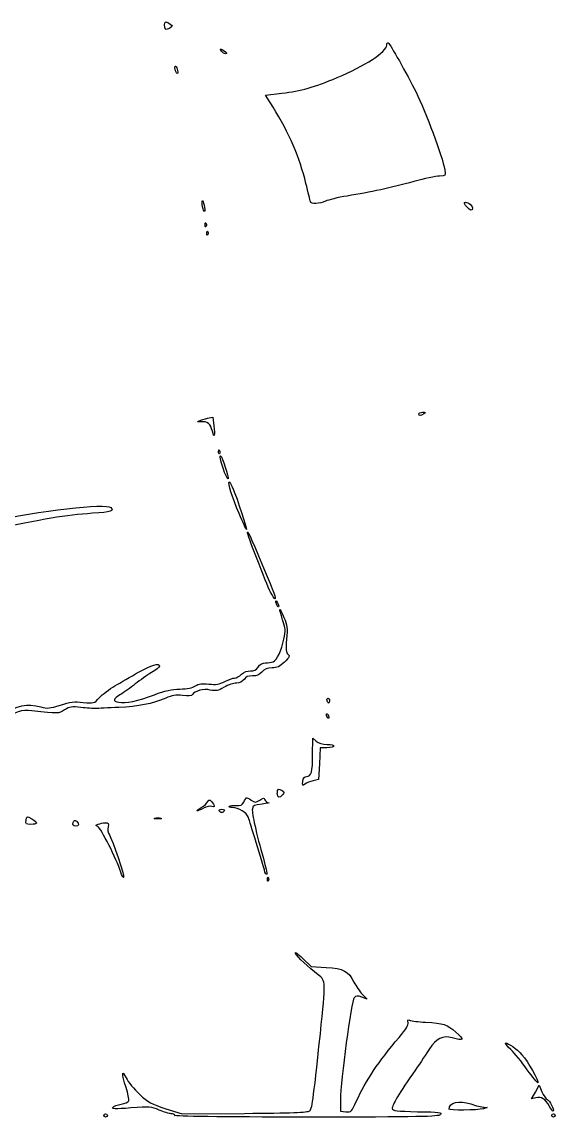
# Model space of a CAD drawing. Extents: x 61.4 to 117, y 125.4 to 225.4.
# Drawn here: x 93.8 to 117, y 125.39 to 173.08 of the extents above; entities that cross this region are included whole.
import ezdxf

# ---------------------------------------------------------------- set-up
doc = ezdxf.new("R2010")
doc.units = 0
doc.layers.add('Layer_1', color=7, linetype='CONTINUOUS')

msp = doc.modelspace()

# ---------------------------------------------------------------- linework, layer by layer
at = {"layer": 'Layer_1', "color": 7}
for points in [[(100.05193, 172.76882)], [(102.48879, 171.81204)], [(100.48357, 170.95755)], [(101.66483, 165.0334)], [(106.35258, 165.26204)], [(113.1565, 165.02445)], [(111.06911, 156.01373)], [(102.08903, 155.25404)], [(102.62218, 153.46639)], [(103.25038, 151.67435)], [(104.62321, 148.2472)], [(104.8879, 147.70181)], [(107.08678, 143.52356)], [(107.07363, 142.83268)], [(101.60321, 138.87266)], [(93.982273, 138.32105)], [(99.586193, 138.40891)], [(102.38824, 138.72541)], [(96.030773, 138.21396)], [(98.100983, 136.0647)], [(104.3783, 136.06386)], [(115.79413, 127.45656)], [(97.370413, 125.46574)], [(112.38906, 125.74046)], [(116.74754, 125.87665)], [(116.85658, 125.46574)]]:
    msp.add_lwpolyline(points, close=True, dxfattribs=at)
for points in [[(104.72775, 169.3695), (104.40041, 169.8955), (105.11585, 169.9799)], [(101.77114, 164.26125), (101.77134, 164.26116)], [(101.84444, 163.89487), (101.84464, 163.89488)], [(101.88316, 155.82443), (102.11063, 155.87403), (102.15613, 155.49026)], [(102.35724, 154.3716), (102.35744, 154.37151)], [(106.45285, 141.17255), (106.45385, 141.89815), (106.60609, 141.76037)], [(107.07201, 141.47739), (106.78347, 141.47239), (106.74687, 140.77921), (106.71027, 140.08602), (106.47264, 140.03772)], [(106.02644, 140.01148), (106.02651, 140.01159)], [(104.91524, 139.49464), (104.91558, 139.49462)], [(104.48154, 135.7644), (104.48184, 135.76441)], [(106.00837, 132.31528), (106.38606, 131.94899), (107.04177, 131.90899)], [(108.61277, 130.74249), (108.82187, 130.52423), (108.59045, 130.61163)], [(116.16416, 126.22929), (115.98154, 126.18349), (116.14434, 126.48271), (116.30716, 126.78193), (116.43294, 126.48877)], [(107.6633, 126.16177), (107.6625, 125.64898), (107.90299, 125.62588)], [(100.0581, 125.75807), (100.76677, 125.53107), (103.4893, 125.55337)], [(100.44676, 125.46594), (100.44717, 125.46574)]]:
    msp.add_lwpolyline(points, dxfattribs=at)
for points in [[(100.05193, 172.76882), (99.98613, 172.83452), (99.99783, 173.08195), (100.06663, 173.08195)], [(100.23631, 172.81152), (100.15941, 172.76352), (100.07642, 172.74432), (100.05193, 172.76882)], [(100.06663, 173.08195), (100.09923, 173.08195), (100.18219, 173.04075), (100.25101, 172.99035)], [(100.25101, 172.99035), (100.36799, 172.90475), (100.36703, 172.89305), (100.23631, 172.81152)], [(109.67724, 172.06736), (109.67724, 172.14676), (109.70744, 172.193), (109.74444, 172.17017)], [(109.74444, 172.17017), (109.82024, 172.12337), (110.54894, 170.82764), (110.95076, 170.0252)], [(102.48878, 171.81199), (102.39758, 171.92251), (102.40358, 171.92568), (102.55308, 171.84609)], [(102.65362, 171.69016), (102.61822, 171.69016), (102.54409, 171.74506), (102.48879, 171.81204)], [(102.55308, 171.84609), (102.72354, 171.75529), (102.76551, 171.69016), (102.65362, 171.69016)], [(107.51617, 170.65702), (108.7273, 171.16299), (109.67724, 171.78293), (109.67724, 172.06736)], [(100.48357, 170.95755), (100.45607, 171.04425), (100.45007, 171.13159), (100.47017, 171.15173)], [(100.47017, 171.15173), (100.49027, 171.17193), (100.52927, 171.11743), (100.55677, 171.03081)], [(100.57017, 170.83663), (100.54997, 170.81643), (100.51107, 170.87093), (100.48357, 170.95755)], [(100.55677, 171.03081), (100.58427, 170.94411), (100.59027, 170.85677), (100.57017, 170.83663)], [(105.11585, 169.9799), (105.95099, 170.0785), (106.50625, 170.2351), (107.51617, 170.65702)], [(110.95076, 170.0252), (111.37895, 169.17012), (112.09011, 167.24532), (112.20315, 166.63556)], [(106.16081, 166.04954), (105.89051, 167.16822), (105.42151, 168.25475), (104.72775, 169.3695)], [(112.20315, 166.63556), (112.25055, 166.38008), (112.24965, 166.37913), (111.97125, 166.37034)], [(106.35255, 165.26204), (106.33955, 165.31244), (106.25335, 165.66678), (106.16081, 166.04954)], [(110.84937, 166.12985), (109.86408, 165.8589), (108.97588, 165.66527), (107.95575, 165.49903)], [(111.97125, 166.37034), (111.81756, 166.36534), (111.31272, 166.25726), (110.84937, 166.12985)], [(107.95575, 165.49903), (107.55284, 165.43333), (107.12747, 165.33258), (107.01048, 165.27504)], [(101.66483, 165.0334), (101.63903, 165.16211), (101.63163, 165.28099), (101.64823, 165.29758)], [(101.64823, 165.29758), (101.66483, 165.31418), (101.70113, 165.22418), (101.72893, 165.0975)], [(101.74553, 164.83332), (101.72683, 164.81462), (101.69053, 164.90472), (101.66483, 165.0334)], [(101.72893, 165.0975), (101.75673, 164.97087), (101.76423, 164.85199), (101.74553, 164.83332)], [(107.01048, 165.27504), (106.74809, 165.14601), (106.38428, 165.1388), (106.35258, 165.26204)], [(113.15651, 165.0244), (113.08341, 165.1052), (113.04246, 165.19032), (113.06561, 165.21348)], [(113.06561, 165.21348), (113.13521, 165.28308), (113.4133, 165.10018), (113.4133, 164.98475)], [(113.4133, 164.98475), (113.4133, 164.83546), (113.3135, 164.85086), (113.1565, 165.02445)], [(101.80964, 164.16505), (101.78534, 164.14075), (101.76794, 164.18395), (101.77114, 164.26125)], [(101.77134, 164.26116), (101.77534, 164.34646), (101.79224, 164.36386), (101.81564, 164.30546)], [(101.81564, 164.30546), (101.83684, 164.25256), (101.83424, 164.18939), (101.80964, 164.16505)], [(101.88294, 163.79877), (101.85864, 163.77447), (101.84124, 163.81767), (101.84444, 163.89487)], [(101.84464, 163.89488), (101.84864, 163.98018), (101.86554, 163.99758), (101.88894, 163.93918)], [(101.88894, 163.93918), (101.91014, 163.88628), (101.90754, 163.82311), (101.88294, 163.79877)], [(111.28888, 156.01373), (111.14685, 155.92193), (111.06911, 155.92193), (111.06911, 156.01373)], [(111.06915, 156.01373), (111.06915, 156.05403), (111.14335, 156.08643), (111.23398, 156.08583)], [(111.23398, 156.08583), (111.36727, 156.08503), (111.37779, 156.07113), (111.28888, 156.01373)], [(101.60089, 155.67016), (101.41317, 155.65046), (101.39374, 155.65886), (101.50919, 155.70996)], [(101.50919, 155.70996), (101.58979, 155.74566), (101.75806, 155.79716), (101.88316, 155.82443)], [(102.08898, 155.25406), (102.01178, 155.57836), (101.87077, 155.69855), (101.60089, 155.67016)], [(102.15613, 155.49026), (102.20643, 155.06548), (102.16703, 154.92662), (102.08903, 155.25404)], [(102.39574, 154.2754), (102.37144, 154.2511), (102.35404, 154.2943), (102.35724, 154.3716)], [(102.35744, 154.37151), (102.36144, 154.45681), (102.37834, 154.47421), (102.40174, 154.41581)], [(102.40174, 154.41581), (102.42294, 154.36291), (102.42034, 154.29975), (102.39574, 154.2754)], [(102.62218, 153.46639), (102.47618, 153.85726), (102.39694, 154.18227), (102.44762, 154.18227)], [(102.44762, 154.18227), (102.50192, 154.18227), (102.81362, 153.22793), (102.77268, 153.187)], [(102.77268, 153.187), (102.75418, 153.1685), (102.68648, 153.29425), (102.62218, 153.46639)], [(103.25038, 151.67435), (102.94612, 152.39755), (102.75576, 152.99914), (102.81303, 153.05642)], [(102.81303, 153.05642), (102.83033, 153.07372), (102.91233, 152.93029), (102.99511, 152.73768)], [(102.99511, 152.73768), (103.1671, 152.33786), (103.60162, 151.01242), (103.5708, 150.98163)], [(92.388803, 151.32015), (94.538913, 151.79952), (97.464673, 152.13768), (97.672563, 151.93086)], [(96.874723, 151.68382), (95.665563, 151.60002), (94.798473, 151.45439), (92.315543, 150.91822)], [(97.672563, 151.93086), (97.823733, 151.78045), (97.695463, 151.74072), (96.874723, 151.68382)], [(103.5708, 150.98163), (103.5596, 150.97043), (103.41538, 151.28212), (103.25038, 151.67435)], [(104.62321, 148.2472), (104.41882, 148.64786), (103.58184, 150.82172), (103.61804, 150.85792)], [(103.61804, 150.85792), (103.64924, 150.88912), (103.65424, 150.87812), (104.31636, 149.31069)], [(104.31636, 149.31069), (104.78283, 148.20641), (104.87465, 147.95545), (104.81212, 147.95545)], [(104.81212, 147.95545), (104.79012, 147.95545), (104.70507, 148.08674), (104.62321, 148.2472)], [(104.888, 147.70189), (104.8173, 147.88611), (104.8382, 147.93364), (104.9245, 147.78509)], [(104.9679, 147.61711), (104.949, 147.59821), (104.9131, 147.63641), (104.8879, 147.70181)], [(104.9245, 147.78509), (104.9672, 147.71159), (104.9868, 147.63596), (104.9679, 147.61711)], [(105.14426, 147.0497), (105.06466, 147.28536), (105.00916, 147.48771), (105.02085, 147.4994)], [(105.02085, 147.4994), (105.03255, 147.5111), (105.11555, 147.34993), (105.20523, 147.14133)], [(105.20366, 146.20795), (105.27836, 146.57019), (105.27106, 146.67418), (105.14426, 147.0497)], [(105.20523, 147.14133), (105.3467, 146.81247), (105.3618, 146.68745), (105.31874, 146.20102)], [(104.72955, 145.21762), (104.89406, 145.28072), (105.10194, 145.71496), (105.20366, 146.20795)], [(105.31874, 146.20102), (105.27874, 145.74907), (105.29034, 145.62235), (105.37844, 145.54927)], [(105.37844, 145.54927), (105.47264, 145.47107), (105.45174, 145.42363), (105.22704, 145.20538)], [(98.870193, 144.76017), (99.427083, 145.0828), (99.787663, 145.18632), (99.787663, 145.0236)], [(99.787663, 145.0236), (99.787663, 144.9823), (99.633873, 144.85869), (99.445903, 144.74889)], [(103.7439, 144.82003), (103.90302, 144.80793), (103.98977, 144.85133), (104.07921, 144.98779)], [(104.07921, 144.98779), (104.16061, 145.11198), (104.2667, 145.17192), (104.4052, 145.17192)], [(104.4052, 145.17192), (104.51815, 145.17192), (104.6641, 145.19242), (104.72955, 145.21762)], [(105.22704, 145.20538), (105.02129, 145.00554), (104.90687, 144.95219), (104.68407, 144.95219)], [(97.846373, 144.16801), (98.088123, 144.30753), (98.548833, 144.574), (98.870193, 144.76017)], [(99.445903, 144.74889), (99.257933, 144.63907), (98.936523, 144.41626), (98.731653, 144.25372)], [(102.62799, 144.35763), (102.7951, 144.44283), (102.98867, 144.51261), (103.0582, 144.51261)], [(103.0582, 144.51261), (103.1277, 144.51261), (103.26214, 144.58551), (103.35691, 144.6745)], [(103.35691, 144.6745), (103.46739, 144.77829), (103.60627, 144.83051), (103.7439, 144.82003)], [(103.82912, 144.60091), (103.63801, 144.60791), (103.54271, 144.56911), (103.46482, 144.45177)], [(104.24487, 144.77169), (104.1288, 144.63819), (104.02051, 144.59373), (103.82912, 144.60091)], [(104.68407, 144.95219), (104.47539, 144.95219), (104.3609, 144.90509), (104.24487, 144.77169)], [(97.171573, 143.65791), (97.300963, 143.79894), (97.604633, 144.02848), (97.846373, 144.16801)], [(98.731653, 144.25372), (98.526783, 144.0912), (98.235553, 143.88248), (98.084453, 143.7899)], [(99.567843, 143.78514), (100.02098, 143.95856), (100.32247, 144.02614), (100.67511, 144.03335)], [(100.67511, 144.03335), (100.9954, 144.04035), (101.22469, 144.08585), (101.35138, 144.16884)], [(101.99821, 143.98881), (101.70401, 144.05491), (101.32529, 143.95671), (101.22052, 143.7872)], [(101.35138, 144.16884), (101.49983, 144.26614), (101.63111, 144.28408), (101.93362, 144.24854)], [(101.93362, 144.24854), (102.24862, 144.21154), (102.38299, 144.23264), (102.62799, 144.35763)], [(102.59947, 144.10862), (102.33167, 143.95168), (102.24251, 143.93392), (101.99821, 143.98881)], [(103.13661, 144.29288), (103.01411, 144.29288), (102.77241, 144.20998), (102.59947, 144.10862)], [(103.46482, 144.45177), (103.39512, 144.34673), (103.28384, 144.29288), (103.13661, 144.29288)], [(96.467363, 143.45171), (96.934733, 143.40171), (96.937093, 143.40241), (97.171573, 143.65791)], [(98.084453, 143.7899), (97.757373, 143.58949), (97.740643, 143.51327), (98.011153, 143.45609)], [(98.011153, 143.45609), (98.300923, 143.39489), (98.852883, 143.51149), (99.567843, 143.78514)], [(100.05881, 143.64134), (99.466463, 143.38499), (98.880723, 143.26704), (98.015363, 143.22981)], [(100.7905, 143.75), (100.49701, 143.7835), (100.33014, 143.759), (100.05881, 143.64134)], [(101.22052, 143.7872), (101.18872, 143.7358), (101.03306, 143.7223), (100.7905, 143.75)], [(107.08678, 143.52356), (107.06358, 143.58396), (107.07658, 143.63344), (107.11558, 143.63344)], [(107.11558, 143.63344), (107.15458, 143.63344), (107.18658, 143.58404), (107.18658, 143.52356)], [(94.234693, 143.08973), (93.769973, 143.14433), (93.550063, 143.06803), (92.916343, 142.63218)], [(92.996323, 142.94151), (93.555533, 143.3215), (94.025853, 143.41152), (94.620733, 143.25242)], [(95.653633, 143.12383), (95.377793, 142.95336), (95.392473, 142.95371), (94.234693, 143.08973)], [(94.620733, 143.25242), (94.912263, 143.17442), (95.010373, 143.18372), (95.474273, 143.33312)], [(95.474273, 143.33312), (95.903373, 143.47132), (96.083463, 143.49283), (96.467363, 143.45171)], [(96.369073, 143.22981), (95.971163, 143.28011), (95.885993, 143.26741), (95.653633, 143.12383)], [(97.003883, 143.18351), (96.903163, 143.17751), (96.617493, 143.19841), (96.369073, 143.22981)], [(98.015363, 143.22981), (97.559783, 143.21021), (97.104613, 143.18941), (97.003883, 143.18351)], [(107.15778, 143.41367), (107.14198, 143.41367), (107.10998, 143.46307), (107.08678, 143.52356)], [(107.18658, 143.52356), (107.18658, 143.46316), (107.17358, 143.41367), (107.15778, 143.41367)], [(107.07363, 142.83263), (107.04703, 142.87563), (107.04103, 142.92643), (107.06023, 142.94568)], [(107.06023, 142.94568), (107.07943, 142.96488), (107.11463, 142.92968), (107.13853, 142.86758)], [(107.13853, 142.86758), (107.18803, 142.73849), (107.14553, 142.71579), (107.07363, 142.83268)], [(106.60609, 141.76037), (106.70589, 141.67007), (106.86993, 141.62198), (107.08201, 141.62081)], [(106.18232, 140.22782), (106.39933, 140.22882), (106.45168, 140.41169), (106.45285, 141.17255)], [(107.08201, 141.62081), (107.48132, 141.61881), (107.47198, 141.48412), (107.07201, 141.47739)], [(106.02651, 140.01159), (106.04351, 140.16054), (106.09161, 140.22738), (106.18232, 140.22782)], [(106.11844, 139.89263), (106.01576, 139.80743), (106.00479, 139.82163), (106.02644, 140.01148)], [(106.47264, 140.03772), (106.34193, 140.01112), (106.18254, 139.94582), (106.11844, 139.89263)], [(101.88558, 139.12834), (101.93408, 139.25475), (102.02711, 139.21414), (102.13018, 139.02156)], [(103.45671, 139.10755), (103.50451, 139.19935), (103.55271, 139.2853), (103.56392, 139.29859)], [(103.56392, 139.29859), (103.57512, 139.31189), (103.66954, 139.26689), (103.77376, 139.19859)], [(104.14772, 139.19559), (104.31174, 139.30306), (104.33696, 139.304), (104.37533, 139.20359)], [(105.13965, 139.42694), (105.00058, 139.25938), (104.91524, 139.28512), (104.91524, 139.49464)], [(104.91558, 139.49462), (104.91558, 139.69011), (104.96278, 139.71519), (105.13065, 139.60896)], [(105.13065, 139.60896), (105.21785, 139.55386), (105.21945, 139.52266), (105.13965, 139.42694)], [(101.70451, 138.84166), (101.38574, 138.67681), (101.31666, 138.69797), (101.60321, 138.87266)], [(101.6032, 138.87262), (101.73549, 138.95332), (101.86257, 139.06836), (101.88558, 139.12834)], [(102.06588, 138.92206), (101.99068, 138.94176), (101.82809, 138.90546), (101.70451, 138.84166)], [(102.13018, 139.02156), (102.19028, 138.90929), (102.17938, 138.89239), (102.06588, 138.92206)], [(102.38824, 138.72541), (102.36334, 138.76571), (102.41284, 138.79871), (102.49813, 138.79871)], [(102.49813, 138.79871), (102.58343, 138.79871), (102.63292, 138.76571), (102.60802, 138.72541)], [(102.95615, 138.87152), (102.85198, 138.87152), (102.78988, 138.89462), (102.81817, 138.92292)], [(102.81817, 138.92292), (102.84647, 138.95122), (102.98215, 138.96672), (103.11973, 138.95752)], [(103.66003, 138.43199), (103.58203, 138.64791), (103.22398, 138.87152), (102.95615, 138.87152)], [(103.11973, 138.95752), (103.31554, 138.94432), (103.38872, 138.97692), (103.45671, 139.10755)], [(103.77376, 139.19859), (103.95019, 139.08298), (103.97597, 139.08275), (104.14772, 139.19559)], [(103.82874, 138.80711), (103.80264, 138.62275), (104.0018, 137.72315), (104.30625, 136.65)], [(104.25628, 139.02431), (103.9026, 138.98661), (103.85036, 138.96001), (103.82874, 138.80711)], [(104.53883, 139.07921), (104.60503, 139.07221), (104.47793, 139.04791), (104.25628, 139.02431)], [(104.37533, 139.20359), (104.39903, 139.14179), (104.47263, 139.08578), (104.53883, 139.07921)], [(94.193653, 138.13872), (93.970793, 138.13872), (93.950723, 138.15602), (93.982273, 138.32105)], [(93.982313, 138.32101), (94.016713, 138.50107), (94.019813, 138.50178), (94.228553, 138.37851)], [(94.228553, 138.37851), (94.506653, 138.21423), (94.495673, 138.13872), (94.193653, 138.13872)], [(96.030753, 138.21394), (96.061153, 138.33027), (96.091053, 138.34404), (96.170403, 138.27824)], [(99.714383, 138.37541), (99.573373, 138.37541), (99.515683, 138.39051), (99.586193, 138.40891)], [(99.586193, 138.40891), (99.656693, 138.42731), (99.772073, 138.42731), (99.842583, 138.40891)], [(99.842583, 138.40891), (99.913083, 138.39051), (99.855383, 138.37541), (99.714383, 138.37541)], [(102.49813, 138.65211), (102.46263, 138.65211), (102.41313, 138.68511), (102.38824, 138.72541)], [(102.60802, 138.72541), (102.58312, 138.68511), (102.53372, 138.65211), (102.49813, 138.65211)], [(104.3783, 136.06395), (104.25345, 136.50466), (103.71532, 138.27887), (103.66003, 138.43199)], [(96.131703, 138.0659), (96.027633, 138.0659), (96.001923, 138.1036), (96.030773, 138.21396)], [(96.170403, 138.27824), (96.312833, 138.16003), (96.295673, 138.0659), (96.131703, 138.0659)], [(97.105723, 138.04248), (96.987943, 138.08768), (96.988983, 138.09578), (97.119123, 138.1468)], [(98.101003, 136.06474), (97.924033, 136.61702), (97.230843, 137.99446), (97.105723, 138.04248)], [(97.119123, 138.1468), (97.196723, 138.1772), (97.335083, 138.2044), (97.426503, 138.2072)], [(97.426503, 138.2072), (97.568103, 138.2112), (97.585903, 138.1851), (97.546633, 138.02867)], [(97.546633, 138.02867), (97.519033, 137.91871), (97.543633, 137.77907), (97.607133, 137.68071)], [(97.607133, 137.68071), (97.742583, 137.47196), (98.276823, 135.87132), (98.227503, 135.822)], [(104.30625, 136.65), (104.40711, 136.29448), (104.47311, 135.98707), (104.4529, 135.96686)], [(98.227503, 135.822), (98.207203, 135.8017), (98.150303, 135.9109), (98.100983, 136.0647)], [(104.4529, 135.96686), (104.4327, 135.94666), (104.3991, 135.99026), (104.3783, 136.06386)], [(104.52004, 135.6683), (104.49574, 135.644), (104.47834, 135.6872), (104.48154, 135.7644)], [(104.48184, 135.76441), (104.48584, 135.84971), (104.50274, 135.8671), (104.52604, 135.80871)], [(104.52604, 135.80871), (104.54724, 135.75581), (104.54464, 135.69264), (104.52004, 135.6683)], [(105.70784, 132.53047), (105.66544, 132.61357), (105.80064, 132.51677), (106.00837, 132.31528)], [(106.69192, 131.59065), (106.2601, 131.91832), (105.79225, 132.36513), (105.70784, 132.53047)], [(107.04177, 131.90899), (107.7985, 131.86289), (108.00474, 131.75309), (108.24996, 131.26601)], [(106.78672, 129.01593), (107.03334, 131.32102), (107.03294, 131.33191), (106.69192, 131.59065)], [(108.24996, 131.26601), (108.33446, 131.09813), (108.49775, 130.86255), (108.61277, 130.74249)], [(108.59045, 130.61163), (108.40013, 130.68343), (108.34102, 130.67993), (108.25758, 130.59143)], [(108.25758, 130.59143), (108.13683, 130.46341), (107.6644, 126.94214), (107.6633, 126.16177)], [(110.21393, 128.86303), (110.51395, 129.21617), (110.63054, 129.40935), (110.60427, 129.50981)], [(110.60427, 129.50981), (110.57527, 129.62078), (110.59427, 129.64228), (110.68967, 129.60521)], [(110.68967, 129.60521), (110.75727, 129.57891), (111.05977, 129.54301), (111.36195, 129.52551)], [(111.36195, 129.52551), (112.1714, 129.47851), (112.2897, 129.43921), (112.68847, 129.08507)], [(106.3197, 125.66533), (106.43271, 125.75923), (106.45671, 125.9314), (106.78672, 129.01593)], [(108.36608, 126.09368), (108.77582, 126.99735), (109.31355, 127.80324), (110.21393, 128.86303)], [(112.52169, 128.84805), (112.13183, 128.96485), (111.81481, 128.80885), (111.53622, 128.36311)], [(112.68847, 129.08507), (113.07114, 128.74519), (113.03525, 128.69418), (112.52169, 128.84805)], [(111.53622, 128.36311), (111.42023, 128.17752), (111.14401, 127.76513), (110.92241, 127.4467)], [(115.0768, 128.33527), (114.91782, 128.48956), (114.80983, 128.61579), (114.83683, 128.61579)], [(114.83683, 128.61579), (114.97476, 128.61579), (115.32245, 128.37246), (115.55963, 128.10991)], [(115.79413, 127.45656), (115.55858, 127.78556), (115.23578, 128.18099), (115.0768, 128.33527)], [(115.55963, 128.10991), (115.81426, 127.82808), (116.31207, 126.94802), (116.25127, 126.88722)], [(98.331913, 126.67959), (98.135423, 127.27813), (98.136673, 127.50376), (98.333913, 127.09646)], [(110.92241, 127.4467), (110.23461, 126.45835), (109.89018, 125.88416), (109.91319, 125.76424)], [(116.25127, 126.88722), (116.23537, 126.87132), (116.02968, 127.12756), (115.79413, 127.45656)], [(98.333913, 127.09646), (98.416813, 126.92557), (98.679193, 126.60561), (98.917013, 126.38542)], [(98.448073, 126.10237), (98.469773, 126.15897), (98.417573, 126.41876), (98.331913, 126.67959)], [(98.917013, 126.38542), (99.292293, 126.03798), (99.443073, 125.95509), (100.0581, 125.75807)], [(116.43294, 126.48877), (116.50214, 126.32754), (116.60624, 126.17738), (116.66431, 126.15509)], [(97.752183, 125.81448), (97.794383, 125.86518), (97.959383, 125.92757), (98.118763, 125.95305)], [(98.118763, 125.95305), (98.278143, 125.97855), (98.426333, 126.04575), (98.448073, 126.10237)], [(107.90299, 125.62588), (108.13491, 125.60358), (108.15141, 125.61988), (108.36608, 126.09368)], [(112.38907, 125.74045), (112.39507, 126.03664), (112.82544, 126.13981), (113.33344, 125.96686)], [(113.33344, 125.96686), (113.55126, 125.89266), (113.815, 125.82813), (113.91948, 125.82336)], [(116.74754, 125.87662), (116.58013, 126.18747), (116.40921, 126.2908), (116.16416, 126.22929)], [(116.66431, 126.15509), (116.77144, 126.11399), (116.97576, 125.70706), (116.91817, 125.64948)], [(97.370413, 125.46574), (97.370413, 125.50604), (97.403413, 125.53904), (97.443713, 125.53904)], [(97.443713, 125.39244), (97.403413, 125.39244), (97.370413, 125.42544), (97.370413, 125.46574)], [(97.443713, 125.53904), (97.484013, 125.53904), (97.517013, 125.50604), (97.517013, 125.46574)], [(97.517013, 125.46574), (97.517013, 125.42544), (97.484013, 125.39244), (97.443713, 125.39244)], [(98.542193, 125.78888), (97.847883, 125.73548), (97.690673, 125.74058), (97.752183, 125.81448)], [(99.776833, 125.69728), (99.433723, 125.84489), (99.350703, 125.85104), (98.542193, 125.78888)], [(100.29592, 125.53904), (100.21272, 125.53904), (99.979153, 125.61024), (99.776833, 125.69728)], [(100.44717, 125.46574), (100.44717, 125.50604), (100.37907, 125.53904), (100.29592, 125.53904)], [(106.18841, 125.39264), (102.40948, 125.39264), (100.44676, 125.41764), (100.44676, 125.46594)], [(103.4893, 125.55337), (105.49992, 125.56987), (106.24003, 125.59917), (106.3197, 125.66533)], [(112.0196, 125.50053), (111.9421, 125.40723), (111.15542, 125.39264), (106.18841, 125.39264)], [(109.91319, 125.76424), (109.93189, 125.66674), (110.10248, 125.64591), (111.02221, 125.62873)], [(111.02221, 125.62873), (111.96969, 125.61103), (112.09764, 125.59453), (112.0196, 125.50053)], [(113.88968, 125.75876), (113.59943, 125.68486), (112.38762, 125.67016), (112.38906, 125.74046)], [(113.91948, 125.82336), (114.10291, 125.81536), (114.10189, 125.81276), (113.88968, 125.75876)], [(116.91817, 125.64948), (116.90087, 125.63228), (116.82407, 125.73448), (116.74754, 125.87665)], [(116.85658, 125.46574), (116.85658, 125.50604), (116.88958, 125.53904), (116.92988, 125.53904)], [(116.92988, 125.39244), (116.88958, 125.39244), (116.85658, 125.42544), (116.85658, 125.46574)], [(116.92988, 125.53904), (116.97018, 125.53904), (117.00318, 125.50604), (117.00318, 125.46574)], [(117.00318, 125.46574), (117.00318, 125.42544), (116.97018, 125.39244), (116.92988, 125.39244)]]:
    msp.add_open_spline(points, degree=3, dxfattribs=at)

doc.saveas('drawing.dxf')
